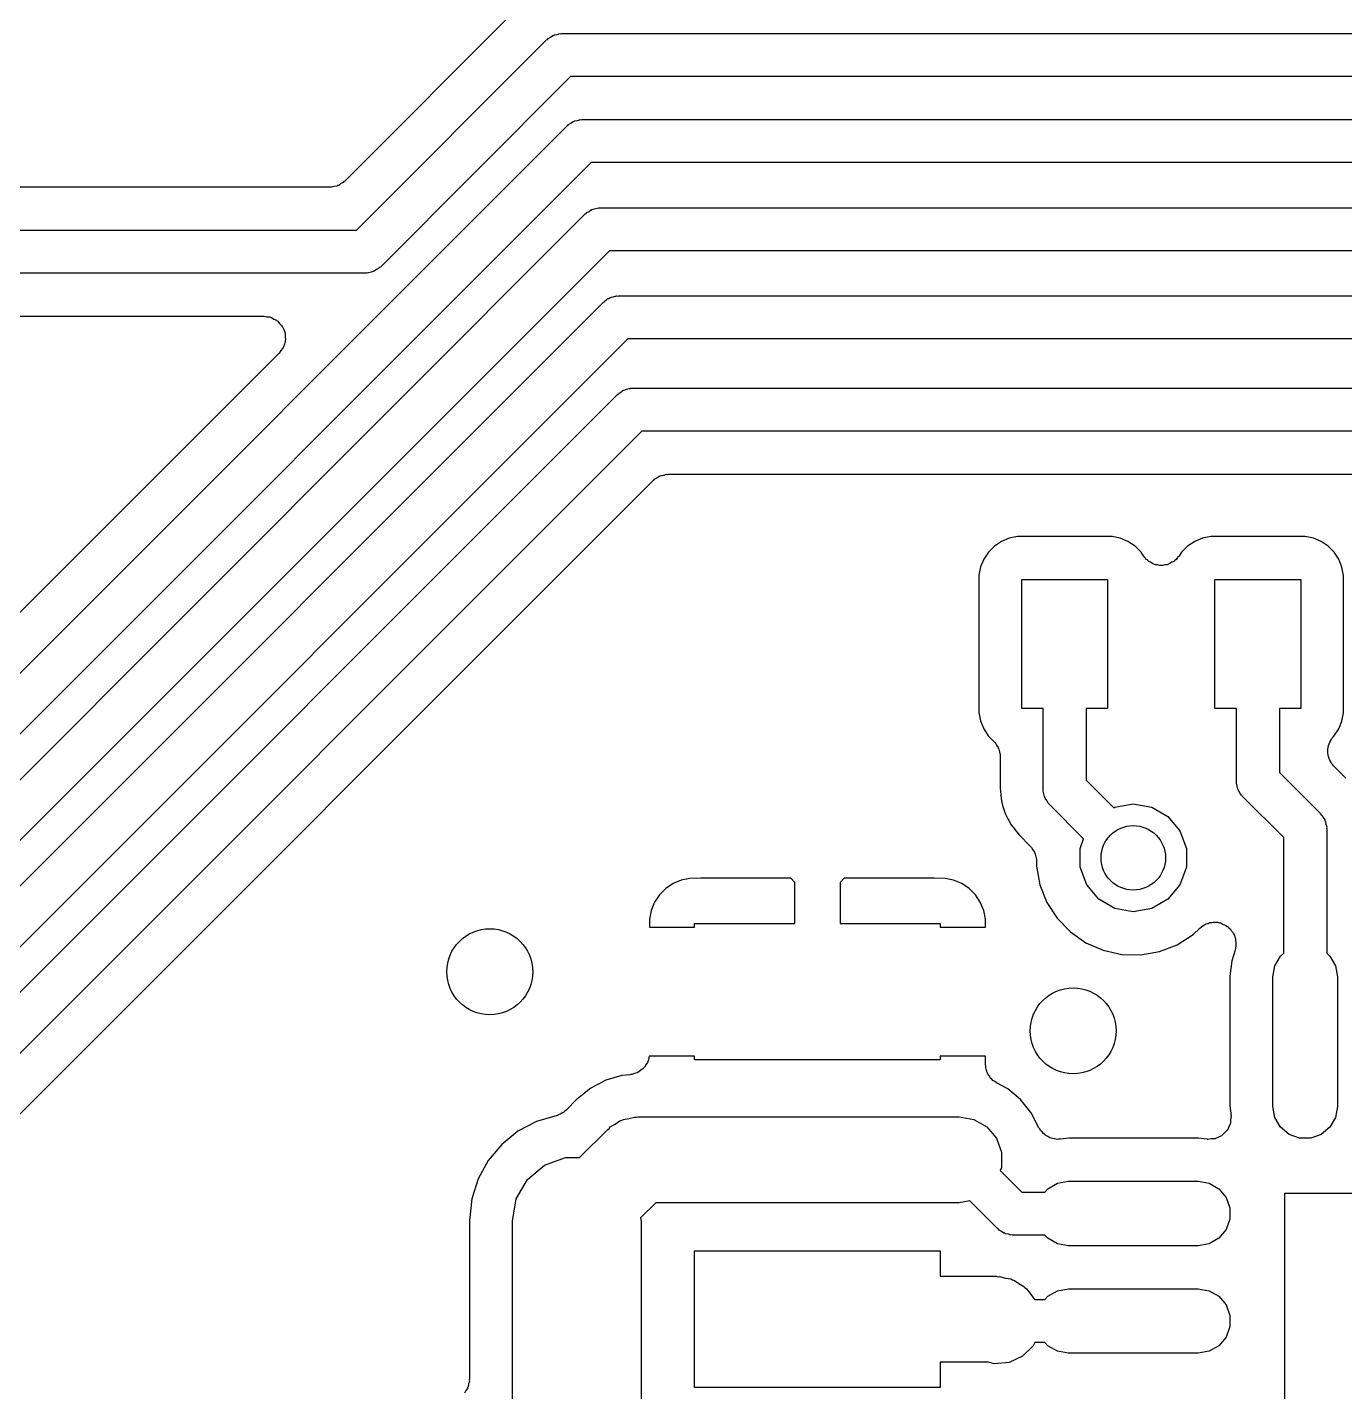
# Model space of a CAD drawing. Extents: x 69.6 to 139.6, y -158 to -61.
# Drawn here: x 113.97 to 120.1, y -107.08 to -100.73 of the extents above; entities that cross this region are included whole.
import ezdxf

# ---------------------------------------------------------------- set-up
doc = ezdxf.new("R2010")
doc.units = 0
doc.header["$MEASUREMENT"] = 0
doc.layers.add('BLACK', color=7, linetype='CONTINUOUS')

msp = doc.modelspace()

# ---------------------------------------------------------------- linework, layer by layer
at = {"layer": 'Black'}
for p, q in [((116.248, -100.648), (115.45, -101.446)), ((115.504, -101.675), (116.389, -100.789)), ((116.389, -100.789), (116.393, -100.787)), ((116.393, -100.787), (116.396, -100.783)), ((116.396, -100.783), (116.407, -100.777)), ((116.407, -100.777), (116.418, -100.769)), ((116.418, -100.769), (116.422, -100.768)), ((116.422, -100.768), (116.426, -100.766)), ((116.426, -100.766), (116.439, -100.764)), ((116.439, -100.764), (116.451, -100.76)), ((116.451, -100.76), (116.456, -100.761)), ((116.456, -100.761), (116.46, -100.76)), ((116.46, -100.76), (122.77, -100.76)), ((116.501, -100.96), (115.616, -101.846)), ((122.729, -100.96), (116.501, -100.96)), ((112.464, -105.21), (116.485, -101.189)), ((116.485, -101.189), (116.488, -101.187)), ((116.488, -101.187), (116.491, -101.183)), ((116.491, -101.183), (116.502, -101.177)), ((116.502, -101.177), (116.513, -101.169)), ((116.513, -101.169), (116.517, -101.168)), ((116.517, -101.168), (116.521, -101.166)), ((116.521, -101.166), (116.534, -101.164)), ((116.534, -101.164), (116.547, -101.16)), ((116.547, -101.16), (116.551, -101.161)), ((116.551, -101.161), (116.555, -101.16)), ((116.555, -101.16), (122.66, -101.16)), ((116.597, -101.36), (112.576, -105.381)), ((122.619, -101.36), (116.597, -101.36)), ((115.446, -101.448), (115.444, -101.452)), ((115.45, -101.446), (115.446, -101.448)), ((115.379, -101.475), (111.628, -101.475)), ((115.384, -101.474), (115.379, -101.475)), ((115.388, -101.475), (115.384, -101.474)), ((115.401, -101.471), (115.388, -101.475)), ((115.414, -101.469), (115.401, -101.471)), ((115.417, -101.467), (115.414, -101.469)), ((115.422, -101.466), (115.417, -101.467)), ((115.432, -101.458), (115.422, -101.466)), ((115.444, -101.452), (115.432, -101.458)), ((116.602, -101.578), (116.606, -101.576)), ((116.606, -101.576), (116.619, -101.574)), ((116.619, -101.574), (116.631, -101.57)), ((116.631, -101.57), (116.636, -101.571)), ((116.636, -101.571), (116.64, -101.57)), ((116.64, -101.57), (122.562, -101.57)), ((112.584, -105.585), (116.569, -101.599)), ((116.569, -101.599), (116.573, -101.597)), ((116.573, -101.597), (116.576, -101.593)), ((116.576, -101.593), (116.587, -101.587)), ((116.587, -101.587), (116.598, -101.579)), ((116.598, -101.579), (116.602, -101.578)), ((111.477, -101.675), (115.504, -101.675)), ((116.682, -101.77), (112.696, -105.756)), ((122.52, -101.77), (116.682, -101.77)), ((115.545, -101.875), (111.477, -101.875)), ((115.549, -101.874), (115.545, -101.875)), ((115.554, -101.875), (115.549, -101.874)), ((115.566, -101.871), (115.554, -101.875)), ((115.579, -101.869), (115.566, -101.871)), ((115.583, -101.867), (115.579, -101.869)), ((115.587, -101.866), (115.583, -101.867)), ((115.598, -101.858), (115.587, -101.866)), ((115.609, -101.852), (115.598, -101.858)), ((115.612, -101.848), (115.609, -101.852)), ((115.616, -101.846), (115.612, -101.848)), ((112.714, -105.95), (116.655, -102.009)), ((116.655, -102.009), (116.659, -102.006)), ((116.659, -102.006), (116.661, -102.003)), ((116.661, -102.003), (116.668, -101.999)), ((116.668, -101.999), (116.675, -101.993)), ((116.675, -101.993), (116.68, -101.992)), ((116.68, -101.992), (116.683, -101.989)), ((116.683, -101.989), (116.688, -101.988)), ((116.688, -101.988), (116.691, -101.986)), ((116.691, -101.986), (116.699, -101.985)), ((116.699, -101.985), (116.708, -101.981)), ((116.708, -101.981), (116.712, -101.981)), ((116.712, -101.981), (116.717, -101.98)), ((116.717, -101.98), (116.722, -101.981)), ((116.722, -101.981), (116.725, -101.98)), ((116.725, -101.98), (122.45, -101.98)), ((111.628, -102.075), (115.075, -102.075)), ((115.075, -102.075), (115.087, -102.077)), ((115.087, -102.077), (115.1, -102.078)), ((115.1, -102.078), (115.104, -102.08)), ((115.104, -102.08), (115.109, -102.081)), ((115.109, -102.081), (115.12, -102.088)), ((115.12, -102.088), (115.132, -102.093)), ((115.132, -102.093), (115.135, -102.096)), ((115.135, -102.096), (115.139, -102.098)), ((115.139, -102.098), (115.147, -102.108)), ((115.147, -102.108), (115.156, -102.118)), ((115.156, -102.118), (115.158, -102.122)), ((115.158, -102.122), (115.161, -102.125)), ((115.161, -102.125), (115.166, -102.137)), ((115.166, -102.137), (115.171, -102.149)), ((116.767, -102.18), (112.826, -106.121)), ((115.169, -102.205), (115.165, -102.217)), ((115.173, -102.192), (115.169, -102.205)), ((115.171, -102.149), (115.172, -102.153)), ((115.172, -102.153), (115.173, -102.158)), ((115.173, -102.158), (115.173, -102.171)), ((115.173, -102.171), (115.174, -102.184)), ((115.174, -102.184), (115.173, -102.188)), ((115.173, -102.188), (115.173, -102.192)), ((122.409, -102.18), (116.767, -102.18)), ((115.145, -102.246), (112.41, -104.981)), ((115.153, -102.235), (115.145, -102.246)), ((115.161, -102.225), (115.153, -102.235)), ((115.163, -102.221), (115.161, -102.225)), ((115.165, -102.217), (115.163, -102.221)), ((112.839, -106.32), (116.72, -102.439)), ((116.72, -102.439), (116.726, -102.435)), ((116.726, -102.435), (116.727, -102.433)), ((116.727, -102.433), (116.731, -102.431)), ((116.731, -102.431), (116.741, -102.423)), ((116.741, -102.423), (116.745, -102.421)), ((116.745, -102.421), (116.748, -102.419)), ((116.748, -102.419), (116.755, -102.417)), ((116.755, -102.417), (116.757, -102.416)), ((116.757, -102.416), (116.762, -102.415)), ((116.762, -102.415), (116.773, -102.411)), ((116.773, -102.411), (116.778, -102.411)), ((116.778, -102.411), (116.782, -102.41)), ((116.782, -102.41), (116.788, -102.41)), ((116.788, -102.41), (116.791, -102.41)), ((116.791, -102.41), (122.38, -102.41)), ((116.832, -102.61), (112.951, -106.491)), ((122.339, -102.61), (116.832, -102.61)), ((113.093, -106.632), (116.885, -102.839)), ((116.885, -102.839), (116.889, -102.837)), ((116.889, -102.837), (116.892, -102.833)), ((116.892, -102.833), (116.903, -102.827)), ((116.903, -102.827), (116.914, -102.819)), ((116.914, -102.819), (116.918, -102.818)), ((116.918, -102.818), (116.922, -102.816)), ((116.922, -102.816), (116.935, -102.814)), ((116.935, -102.814), (116.947, -102.81)), ((116.947, -102.81), (116.952, -102.811)), ((116.952, -102.811), (116.956, -102.81)), ((116.956, -102.81), (122.214, -102.81)), ((118.474, -103.145), (118.446, -103.172)), ((118.507, -103.123), (118.474, -103.145)), ((118.543, -103.108), (118.507, -103.123)), ((118.581, -103.1), (118.543, -103.108)), ((118.972, -103.1), (118.581, -103.1)), ((119.021, -103.1), (118.972, -103.1)), ((119.059, -103.108), (119.021, -103.1)), ((119.095, -103.123), (119.059, -103.108)), ((119.128, -103.145), (119.095, -103.123)), ((119.156, -103.173), (119.128, -103.145)), ((119.373, -103.145), (119.345, -103.172)), ((119.406, -103.123), (119.373, -103.145)), ((119.442, -103.108), (119.406, -103.123)), ((119.481, -103.1), (119.442, -103.108)), ((119.871, -103.1), (119.481, -103.1)), ((119.92, -103.1), (119.871, -103.1)), ((119.958, -103.108), (119.92, -103.1)), ((119.995, -103.123), (119.958, -103.108)), ((120.027, -103.145), (119.995, -103.123)), ((120.055, -103.173), (120.027, -103.145)), ((118.424, -103.205), (118.409, -103.241)), ((118.446, -103.172), (118.424, -103.205)), ((119.167, -103.19), (119.156, -103.173)), ((119.174, -103.198), (119.167, -103.19)), ((119.181, -103.207), (119.174, -103.198)), ((119.186, -103.21), (119.181, -103.207)), ((119.191, -103.215), (119.186, -103.21)), ((119.2, -103.22), (119.191, -103.215)), ((119.209, -103.226), (119.2, -103.22)), ((119.216, -103.228), (119.209, -103.226)), ((119.29, -103.226), (119.284, -103.228)), ((119.299, -103.22), (119.29, -103.226)), ((119.309, -103.216), (119.299, -103.22)), ((119.313, -103.211), (119.309, -103.216)), ((119.319, -103.207), (119.313, -103.211)), ((119.325, -103.198), (119.319, -103.207)), ((119.333, -103.191), (119.325, -103.198)), ((119.345, -103.172), (119.333, -103.191)), ((120.076, -103.206), (120.055, -103.173)), ((120.091, -103.242), (120.076, -103.206)), ((118.409, -103.241), (118.401, -103.279)), ((118.401, -103.279), (118.401, -103.328)), ((119.222, -103.231), (119.216, -103.228)), ((119.233, -103.232), (119.222, -103.231)), ((119.243, -103.234), (119.233, -103.232)), ((119.25, -103.234), (119.243, -103.234)), ((119.256, -103.235), (119.25, -103.234)), ((119.267, -103.232), (119.256, -103.235)), ((119.278, -103.231), (119.267, -103.232)), ((119.284, -103.228), (119.278, -103.231)), ((120.099, -103.281), (120.091, -103.242)), ((120.099, -103.872), (120.099, -103.281)), ((118.401, -103.328), (118.401, -103.919)), ((118.601, -103.9), (118.601, -103.3)), ((118.601, -103.3), (119, -103.3)), ((119, -103.3), (119, -103.9)), ((119.5, -103.9), (119.5, -103.3)), ((119.5, -103.3), (119.899, -103.3)), ((119.899, -103.3), (119.899, -103.9)), ((118.401, -103.919), (118.409, -103.958)), ((118.7, -103.9), (118.601, -103.9)), ((118.7, -104.275), (118.7, -103.9)), ((119, -103.9), (118.9, -103.9)), ((118.9, -103.9), (118.9, -104.234)), ((119.6, -103.9), (119.5, -103.9)), ((119.6, -104.24), (119.6, -103.9)), ((119.899, -103.9), (119.8, -103.9)), ((119.8, -103.9), (119.8, -104.198)), ((120.091, -103.959), (120.099, -103.921)), ((120.099, -103.921), (120.099, -103.872)), ((118.409, -103.958), (118.424, -103.994)), ((120.076, -103.995), (120.091, -103.959)), ((118.424, -103.994), (118.445, -104.027)), ((118.445, -104.027), (118.471, -104.053)), ((120.034, -104.056), (120.039, -104.049)), ((120.039, -104.049), (120.042, -104.041)), ((120.042, -104.041), (120.049, -104.035)), ((120.049, -104.035), (120.053, -104.029)), ((120.053, -104.029), (120.076, -103.995)), ((118.471, -104.053), (118.474, -104.056)), ((118.474, -104.056), (118.477, -104.059)), ((118.477, -104.059), (118.484, -104.071)), ((118.484, -104.071), (118.491, -104.082)), ((118.491, -104.082), (118.492, -104.086)), ((118.492, -104.086), (118.494, -104.089)), ((118.494, -104.089), (118.497, -104.102)), ((118.497, -104.102), (118.5, -104.115)), ((118.5, -104.115), (118.5, -104.119)), ((120.025, -104.09), (120.027, -104.081)), ((120.026, -104.099), (120.025, -104.09)), ((120.025, -104.107), (120.026, -104.099)), ((120.027, -104.116), (120.025, -104.107)), ((120.027, -104.081), (120.028, -104.073)), ((120.028, -104.073), (120.032, -104.065)), ((120.032, -104.065), (120.034, -104.056)), ((118.5, -104.119), (118.5, -104.123)), ((118.5, -104.123), (118.5, -104.271)), ((120.028, -104.124), (120.027, -104.116)), ((120.031, -104.132), (120.028, -104.124)), ((120.034, -104.141), (120.031, -104.132)), ((120.039, -104.148), (120.034, -104.141)), ((120.042, -104.156), (120.039, -104.148)), ((120.049, -104.162), (120.042, -104.156)), ((120.054, -104.169), (120.049, -104.162)), ((120.109, -104.225), (120.054, -104.169)), ((118.9, -104.234), (119.029, -104.362)), ((119.6, -104.244), (119.6, -104.24)), ((119.8, -104.198), (119.991, -104.389)), ((118.5, -104.271), (118.504, -104.302)), ((118.504, -104.302), (118.504, -104.303)), ((118.504, -104.303), (118.504, -104.303)), ((118.504, -104.303), (118.506, -104.332)), ((118.701, -104.28), (118.7, -104.275)), ((118.701, -104.284), (118.701, -104.28)), ((118.704, -104.297), (118.701, -104.284)), ((118.706, -104.31), (118.704, -104.297)), ((119.6, -104.248), (119.6, -104.244)), ((119.603, -104.261), (119.6, -104.248)), ((119.606, -104.274), (119.603, -104.261)), ((119.608, -104.278), (119.606, -104.274)), ((119.609, -104.282), (119.608, -104.278)), ((119.616, -104.293), (119.609, -104.282)), ((119.623, -104.304), (119.616, -104.293)), ((119.626, -104.307), (119.623, -104.304)), ((118.506, -104.332), (118.514, -104.36)), ((118.514, -104.36), (118.515, -104.36)), ((118.515, -104.36), (118.515, -104.361)), ((118.515, -104.361), (118.523, -104.388)), ((118.709, -104.313), (118.706, -104.31)), ((118.71, -104.318), (118.709, -104.313)), ((118.717, -104.328), (118.71, -104.318)), ((118.724, -104.34), (118.717, -104.328)), ((118.727, -104.343), (118.724, -104.34)), ((118.73, -104.346), (118.727, -104.343)), ((118.889, -104.506), (118.73, -104.346)), ((119.029, -104.362), (119.034, -104.359)), ((119.034, -104.359), (119.12, -104.344)), ((119.12, -104.344), (119.206, -104.359)), ((119.206, -104.359), (119.281, -104.403)), ((119.629, -104.31), (119.626, -104.307)), ((119.82, -104.501), (119.629, -104.31)), ((118.523, -104.388), (118.536, -104.414)), ((118.536, -104.414), (118.536, -104.414)), ((118.536, -104.414), (118.537, -104.414)), ((118.537, -104.414), (118.55, -104.44)), ((119.281, -104.403), (119.337, -104.47)), ((119.991, -104.389), (119.993, -104.393)), ((119.993, -104.393), (119.997, -104.396)), ((119.997, -104.396), (120.003, -104.407)), ((120.003, -104.407), (120.011, -104.418)), ((120.011, -104.418), (120.012, -104.422)), ((120.012, -104.422), (120.014, -104.426)), ((120.014, -104.426), (120.016, -104.439)), ((118.55, -104.44), (118.568, -104.462)), ((118.568, -104.462), (118.568, -104.463)), ((118.568, -104.463), (118.569, -104.463)), ((118.569, -104.463), (118.589, -104.488)), ((118.589, -104.488), (118.64, -104.54)), ((119.337, -104.47), (119.367, -104.551)), ((120.016, -104.439), (120.02, -104.451)), ((120.02, -104.451), (120.019, -104.456)), ((120.019, -104.456), (120.02, -104.46)), ((120.02, -104.46), (120.02, -105.039)), ((118.64, -104.54), (118.643, -104.544)), ((118.643, -104.544), (118.647, -104.547)), ((118.647, -104.547), (118.653, -104.558)), ((118.653, -104.558), (118.66, -104.568)), ((118.873, -104.551), (118.889, -104.506)), ((118.873, -104.639), (118.873, -104.551)), ((119.367, -104.551), (119.367, -104.639)), ((119.82, -105.039), (119.82, -104.501)), ((118.66, -104.568), (118.662, -104.573)), ((118.662, -104.573), (118.664, -104.578)), ((118.664, -104.578), (118.666, -104.59)), ((118.666, -104.59), (118.669, -104.602)), ((118.669, -104.602), (118.669, -104.607)), ((118.669, -104.607), (118.67, -104.612)), ((118.67, -104.612), (118.669, -104.633)), ((118.669, -104.633), (118.685, -104.72)), ((118.903, -104.72), (118.873, -104.639)), ((119.367, -104.639), (119.337, -104.72)), ((116.944, -104.738), (116.915, -104.767)), ((116.978, -104.715), (116.944, -104.738)), ((117.016, -104.699), (116.978, -104.715)), ((117.056, -104.691), (117.016, -104.699)), ((117.107, -104.69), (117.056, -104.691)), ((117.526, -104.69), (117.107, -104.69)), ((117.545, -104.709), (117.526, -104.69)), ((117.545, -104.9), (117.545, -104.709)), ((117.774, -104.69), (117.755, -104.709)), ((117.755, -104.709), (117.755, -104.9)), ((118.193, -104.69), (117.774, -104.69)), ((118.244, -104.691), (118.193, -104.69)), ((118.284, -104.699), (118.244, -104.691)), ((118.322, -104.715), (118.284, -104.699)), ((118.356, -104.738), (118.322, -104.715)), ((118.385, -104.767), (118.356, -104.738)), ((118.685, -104.72), (118.718, -104.802)), ((118.959, -104.787), (118.903, -104.72)), ((119.337, -104.72), (119.281, -104.787)), ((116.892, -104.801), (116.876, -104.84)), ((116.915, -104.767), (116.892, -104.801)), ((118.408, -104.801), (118.385, -104.767)), ((118.424, -104.84), (118.408, -104.801)), ((118.718, -104.802), (118.766, -104.876)), ((119.034, -104.831), (118.959, -104.787)), ((119.281, -104.787), (119.206, -104.831)), ((116.876, -104.84), (116.868, -104.88)), ((118.432, -104.88), (118.424, -104.84)), ((118.766, -104.876), (118.827, -104.939)), ((119.12, -104.846), (119.034, -104.831)), ((119.206, -104.831), (119.12, -104.846)), ((116.868, -104.88), (116.868, -104.918)), ((116.868, -104.918), (117.078, -104.918)), ((117.078, -104.918), (117.078, -104.9)), ((117.078, -104.9), (117.545, -104.9)), ((117.755, -104.9), (118.221, -104.9)), ((118.221, -104.9), (118.221, -104.918)), ((118.221, -104.918), (118.432, -104.918)), ((118.432, -104.918), (118.432, -104.88)), ((118.827, -104.939), (118.899, -104.99)), ((119.398, -104.951), (119.429, -104.922)), ((119.429, -104.922), (119.438, -104.916)), ((119.438, -104.916), (119.445, -104.91)), ((119.445, -104.91), (119.452, -104.907)), ((119.452, -104.907), (119.458, -104.902)), ((119.458, -104.902), (119.468, -104.9)), ((119.468, -104.9), (119.477, -104.896)), ((119.477, -104.896), (119.485, -104.896)), ((119.485, -104.896), (119.492, -104.894)), ((119.492, -104.894), (119.502, -104.895)), ((119.502, -104.895), (119.512, -104.895)), ((119.512, -104.895), (119.519, -104.897)), ((119.519, -104.897), (119.527, -104.898)), ((119.527, -104.898), (119.535, -104.903)), ((119.535, -104.903), (119.545, -104.906)), ((119.545, -104.906), (119.551, -104.91)), ((119.551, -104.91), (119.558, -104.914)), ((119.558, -104.914), (119.565, -104.921)), ((119.565, -104.921), (119.572, -104.927)), ((119.572, -104.927), (119.576, -104.933)), ((119.576, -104.933), (119.582, -104.939)), ((119.582, -104.939), (119.586, -104.948)), ((118.899, -104.99), (118.98, -105.025)), ((119.242, -105.031), (119.324, -104.999)), ((119.324, -104.999), (119.398, -104.951)), ((119.586, -104.948), (119.591, -104.956)), ((119.591, -104.956), (119.593, -104.964)), ((119.593, -104.964), (119.596, -104.971)), ((119.596, -104.971), (119.596, -104.98)), ((119.596, -104.98), (119.598, -104.99)), ((119.598, -104.99), (119.597, -104.998)), ((119.597, -104.998), (119.598, -105.005)), ((118.98, -105.025), (119.066, -105.044)), ((119.066, -105.044), (119.155, -105.046)), ((119.155, -105.046), (119.242, -105.031)), ((119.594, -105.024), (119.578, -105.074)), ((119.595, -105.015), (119.594, -105.024)), ((119.598, -105.005), (119.595, -105.015)), ((119.779, -105.097), (119.805, -105.052)), ((119.805, -105.052), (119.82, -105.039)), ((120.02, -105.039), (120.035, -105.052)), ((120.035, -105.052), (120.061, -105.097)), ((119.578, -105.074), (119.57, -105.146)), ((119.77, -105.148), (119.779, -105.097)), ((120.061, -105.097), (120.07, -105.148)), ((119.57, -105.146), (119.57, -105.147)), ((119.57, -105.147), (119.57, -105.749)), ((119.77, -105.752), (119.77, -105.148)), ((120.07, -105.148), (120.07, -105.752)), ((116.839, -105.575), (116.828, -105.583)), ((116.842, -105.572), (116.839, -105.575)), ((116.845, -105.569), (116.842, -105.572)), ((116.852, -105.558), (116.845, -105.569)), ((116.859, -105.547), (116.852, -105.558)), ((116.86, -105.543), (116.859, -105.547)), ((116.862, -105.539), (116.86, -105.543)), ((116.865, -105.526), (116.862, -105.539)), ((116.867, -105.518), (116.865, -105.526)), ((117.078, -105.518), (116.867, -105.518)), ((117.078, -105.535), (117.078, -105.518)), ((118.221, -105.535), (117.078, -105.535)), ((118.432, -105.518), (118.221, -105.518)), ((118.221, -105.518), (118.221, -105.535)), ((118.432, -105.547), (118.432, -105.518)), ((118.432, -105.554), (118.432, -105.547)), ((118.432, -105.555), (118.432, -105.554)), ((118.432, -105.556), (118.432, -105.555)), ((118.433, -105.564), (118.432, -105.556)), ((118.433, -105.571), (118.433, -105.564)), ((118.436, -105.58), (118.433, -105.571)), ((116.665, -105.63), (116.631, -105.648)), ((116.702, -105.619), (116.665, -105.63)), ((116.703, -105.619), (116.702, -105.619)), ((116.702, -105.619), (116.702, -105.619)), ((116.739, -105.607), (116.703, -105.619)), ((116.777, -105.604), (116.739, -105.607)), ((116.781, -105.603), (116.777, -105.604)), ((116.786, -105.603), (116.781, -105.603)), ((116.798, -105.599), (116.786, -105.603)), ((116.811, -105.595), (116.798, -105.599)), ((116.814, -105.593), (116.811, -105.595)), ((116.818, -105.591), (116.814, -105.593)), ((116.828, -105.583), (116.818, -105.591)), ((118.438, -105.588), (118.436, -105.58)), ((118.438, -105.589), (118.438, -105.588)), ((118.438, -105.59), (118.438, -105.589)), ((118.442, -105.597), (118.438, -105.59)), ((118.445, -105.604), (118.442, -105.597)), ((118.451, -105.611), (118.445, -105.604)), ((118.453, -105.615), (118.451, -105.611)), ((118.451, -105.611), (118.451, -105.611)), ((118.455, -105.618), (118.453, -105.615)), ((118.456, -105.619), (118.455, -105.618)), ((118.455, -105.618), (118.455, -105.618)), ((118.456, -105.62), (118.456, -105.619)), ((118.462, -105.625), (118.456, -105.62)), ((118.467, -105.631), (118.462, -105.625)), ((118.475, -105.635), (118.467, -105.631)), ((118.482, -105.641), (118.475, -105.635)), ((118.475, -105.635), (118.475, -105.635)), ((116.565, -105.691), (116.533, -105.716)), ((116.566, -105.69), (116.565, -105.691)), ((116.565, -105.691), (116.565, -105.691)), ((116.596, -105.666), (116.566, -105.69)), ((116.63, -105.648), (116.596, -105.666)), ((116.631, -105.648), (116.63, -105.648)), ((116.63, -105.648), (116.63, -105.648)), ((118.483, -105.641), (118.482, -105.641)), ((118.482, -105.641), (118.482, -105.641)), ((118.482, -105.641), (118.482, -105.641)), ((118.483, -105.642), (118.483, -105.641)), ((118.536, -105.67), (118.483, -105.642)), ((118.595, -105.72), (118.536, -105.67)), ((116.532, -105.717), (116.481, -105.769)), ((116.533, -105.716), (116.532, -105.717)), ((116.533, -105.716), (116.533, -105.716)), ((118.644, -105.781), (118.595, -105.72)), ((119.57, -105.749), (119.575, -105.795)), ((119.779, -105.803), (119.77, -105.752)), ((120.07, -105.752), (120.061, -105.803)), ((116.343, -105.822), (116.256, -105.867)), ((116.438, -105.794), (116.343, -105.822)), ((116.445, -105.79), (116.438, -105.794)), ((116.452, -105.788), (116.445, -105.79)), ((116.46, -105.783), (116.452, -105.788)), ((116.469, -105.778), (116.46, -105.783)), ((116.475, -105.773), (116.469, -105.778)), ((116.481, -105.769), (116.475, -105.773)), ((116.709, -105.834), (116.73, -105.819)), ((116.73, -105.819), (116.739, -105.816)), ((116.739, -105.816), (116.747, -105.812)), ((116.747, -105.812), (116.772, -105.808)), ((116.772, -105.808), (116.798, -105.801)), ((116.798, -105.801), (116.806, -105.802)), ((116.806, -105.802), (116.815, -105.8)), ((116.815, -105.8), (118.31, -105.8)), ((118.31, -105.8), (118.378, -105.812)), ((118.378, -105.812), (118.439, -105.847)), ((118.681, -105.851), (118.644, -105.781)), ((119.573, -105.814), (119.572, -105.83)), ((119.575, -105.799), (119.573, -105.814)), ((119.575, -105.795), (119.574, -105.797)), ((119.574, -105.797), (119.575, -105.799)), ((119.805, -105.848), (119.779, -105.803)), ((120.061, -105.803), (120.035, -105.848)), ((116.256, -105.867), (116.181, -105.928)), ((116.543, -105.99), (116.674, -105.859)), ((116.674, -105.859), (116.681, -105.854)), ((116.681, -105.854), (116.686, -105.847)), ((116.686, -105.847), (116.709, -105.834)), ((118.439, -105.847), (118.483, -105.9)), ((118.685, -105.856), (118.681, -105.851)), ((118.688, -105.863), (118.685, -105.856)), ((118.696, -105.87), (118.688, -105.863)), ((118.702, -105.878), (118.696, -105.87)), ((118.708, -105.882), (118.702, -105.878)), ((118.713, -105.887), (118.708, -105.882)), ((118.722, -105.891), (118.713, -105.887)), ((118.731, -105.897), (118.722, -105.891)), ((119.53, -105.888), (119.516, -105.895)), ((119.532, -105.887), (119.53, -105.888)), ((119.533, -105.886), (119.532, -105.887)), ((119.544, -105.875), (119.533, -105.886)), ((119.556, -105.864), (119.544, -105.875)), ((119.558, -105.862), (119.556, -105.863)), ((119.556, -105.863), (119.556, -105.864)), ((119.564, -105.847), (119.558, -105.862)), ((119.571, -105.833), (119.564, -105.847)), ((119.572, -105.83), (119.571, -105.832)), ((119.571, -105.832), (119.571, -105.833)), ((119.845, -105.882), (119.805, -105.848)), ((119.894, -105.899), (119.845, -105.882)), ((119.995, -105.882), (119.946, -105.899)), ((120.035, -105.848), (119.995, -105.882)), ((116.181, -105.928), (116.118, -106.003)), ((118.483, -105.9), (118.507, -105.965)), ((118.738, -105.899), (118.731, -105.897)), ((118.744, -105.901), (118.738, -105.899)), ((118.755, -105.902), (118.744, -105.901)), ((118.765, -105.905), (118.755, -105.902)), ((118.772, -105.904), (118.765, -105.905)), ((118.779, -105.904), (118.772, -105.904)), ((118.821, -105.9), (118.779, -105.904)), ((119.423, -105.9), (118.821, -105.9)), ((119.424, -105.9), (119.423, -105.9)), ((119.464, -105.904), (119.424, -105.9)), ((119.466, -105.904), (119.464, -105.904)), ((119.467, -105.905), (119.466, -105.904)), ((119.483, -105.903), (119.467, -105.905)), ((119.499, -105.902), (119.483, -105.903)), ((119.5, -105.902), (119.499, -105.902)), ((119.502, -105.901), (119.5, -105.902)), ((119.516, -105.895), (119.502, -105.901)), ((119.946, -105.899), (119.894, -105.899)), ((116.118, -106.003), (116.071, -106.088)), ((116.38, -106.025), (116.478, -105.99)), ((116.478, -105.99), (116.543, -105.99)), ((118.507, -105.965), (118.507, -106.035)), ((116.3, -106.092), (116.38, -106.025)), ((118.507, -106.035), (118.501, -106.05)), ((118.501, -106.05), (118.601, -106.15)), ((116.071, -106.088), (116.041, -106.181)), ((116.248, -106.182), (116.3, -106.092)), ((118.709, -106.15), (118.722, -106.135)), ((118.722, -106.135), (118.767, -106.109)), ((118.767, -106.109), (118.818, -106.1)), ((118.818, -106.1), (119.422, -106.1)), ((119.422, -106.1), (119.473, -106.109)), ((119.473, -106.109), (119.518, -106.135)), ((119.518, -106.135), (119.552, -106.175)), ((116.041, -106.181), (116.03, -106.283)), ((116.23, -106.285), (116.248, -106.182)), ((116.898, -106.2), (116.827, -106.27)), ((118.31, -106.2), (116.898, -106.2)), ((118.36, -106.191), (118.31, -106.2)), ((118.489, -106.321), (118.36, -106.191)), ((118.601, -106.15), (118.709, -106.15)), ((119.552, -106.175), (119.569, -106.224)), ((119.825, -107.722), (119.825, -106.155)), ((119.825, -106.155), (121.515, -106.155)), ((116.827, -106.27), (116.83, -106.285)), ((119.569, -106.224), (119.569, -106.276)), ((116.03, -106.283), (116.03, -106.285)), ((116.03, -106.285), (116.03, -107.021)), ((116.23, -107.146), (116.23, -106.285)), ((116.83, -106.285), (116.83, -107.27)), ((118.493, -106.323), (118.489, -106.321)), ((118.496, -106.327), (118.493, -106.323)), ((118.507, -106.333), (118.496, -106.327)), ((118.518, -106.341), (118.507, -106.333)), ((119.552, -106.325), (119.518, -106.365)), ((119.569, -106.276), (119.552, -106.325)), ((118.522, -106.342), (118.518, -106.341)), ((118.526, -106.344), (118.522, -106.342)), ((118.539, -106.346), (118.526, -106.344)), ((118.551, -106.35), (118.539, -106.346)), ((118.556, -106.349), (118.551, -106.35)), ((118.56, -106.35), (118.556, -106.349)), ((118.709, -106.35), (118.56, -106.35)), ((118.722, -106.365), (118.709, -106.35)), ((118.767, -106.391), (118.722, -106.365)), ((118.818, -106.4), (118.767, -106.391)), ((119.422, -106.4), (118.818, -106.4)), ((119.473, -106.391), (119.422, -106.4)), ((119.518, -106.365), (119.473, -106.391)), ((117.078, -107.059), (117.078, -106.424)), ((117.078, -106.424), (118.221, -106.424)), ((118.221, -106.424), (118.221, -106.542)), ((118.221, -106.542), (118.482, -106.542)), ((118.482, -106.542), (118.491, -106.544)), ((118.491, -106.544), (118.499, -106.543)), ((118.499, -106.543), (118.525, -106.55)), ((118.525, -106.55), (118.55, -106.554)), ((118.55, -106.554), (118.558, -106.558)), ((118.558, -106.558), (118.567, -106.561)), ((118.567, -106.561), (118.588, -106.576)), ((118.588, -106.576), (118.611, -106.589)), ((118.611, -106.589), (118.616, -106.596)), ((118.616, -106.596), (118.623, -106.601)), ((118.623, -106.601), (118.631, -106.609)), ((118.631, -106.609), (118.653, -106.639)), ((118.653, -106.639), (118.655, -106.642)), ((118.655, -106.642), (118.656, -106.643)), ((118.656, -106.643), (118.66, -106.65)), ((118.66, -106.65), (118.709, -106.65)), ((118.709, -106.65), (118.722, -106.635)), ((118.722, -106.635), (118.767, -106.609)), ((118.767, -106.609), (118.818, -106.6)), ((118.818, -106.6), (119.422, -106.6)), ((119.422, -106.6), (119.473, -106.609)), ((119.473, -106.609), (119.518, -106.635)), ((119.518, -106.635), (119.552, -106.675)), ((119.552, -106.675), (119.569, -106.724)), ((119.569, -106.776), (119.552, -106.825)), ((119.569, -106.724), (119.569, -106.776)), ((119.552, -106.825), (119.518, -106.865)), ((118.654, -106.865), (118.605, -106.914)), ((118.661, -106.85), (118.654, -106.865)), ((118.709, -106.85), (118.661, -106.85)), ((118.722, -106.865), (118.709, -106.85)), ((118.767, -106.891), (118.722, -106.865)), ((118.818, -106.9), (118.767, -106.891)), ((119.422, -106.9), (118.818, -106.9)), ((119.473, -106.891), (119.422, -106.9)), ((119.518, -106.865), (119.473, -106.891)), ((118.446, -106.942), (118.221, -106.942)), ((118.221, -106.942), (118.221, -107.059)), ((118.473, -106.949), (118.446, -106.942)), ((118.542, -106.943), (118.473, -106.949)), ((118.605, -106.914), (118.542, -106.943)), ((116.03, -107.03), (116.026, -107.043)), ((116.03, -107.021), (116.029, -107.026)), ((116.029, -107.026), (116.03, -107.03)), ((116.013, -107.074), (116.007, -107.086)), ((116.021, -107.064), (116.013, -107.074)), ((116.022, -107.059), (116.021, -107.064)), ((116.024, -107.056), (116.022, -107.059)), ((116.026, -107.043), (116.024, -107.056)), ((118.221, -107.059), (117.078, -107.059))]:
    msp.add_line(p, q, dxfattribs=at)
for centre, radius in [((119.12, -104.595), 0.15), ((116.125, -105.125), 0.2), ((118.84, -105.4), 0.2)]:
    msp.add_circle(centre, radius, dxfattribs=at)

doc.saveas('drawing.dxf')
